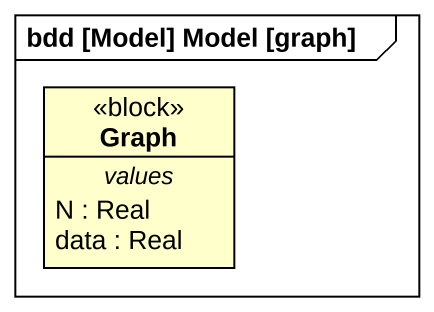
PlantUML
@startuml
mainframe bdd [Model] Model [graph]
hide circle
hide empty members
class Graph <<block>> {
  -- values --
  N : Real
  data : Real
}
@enduml
